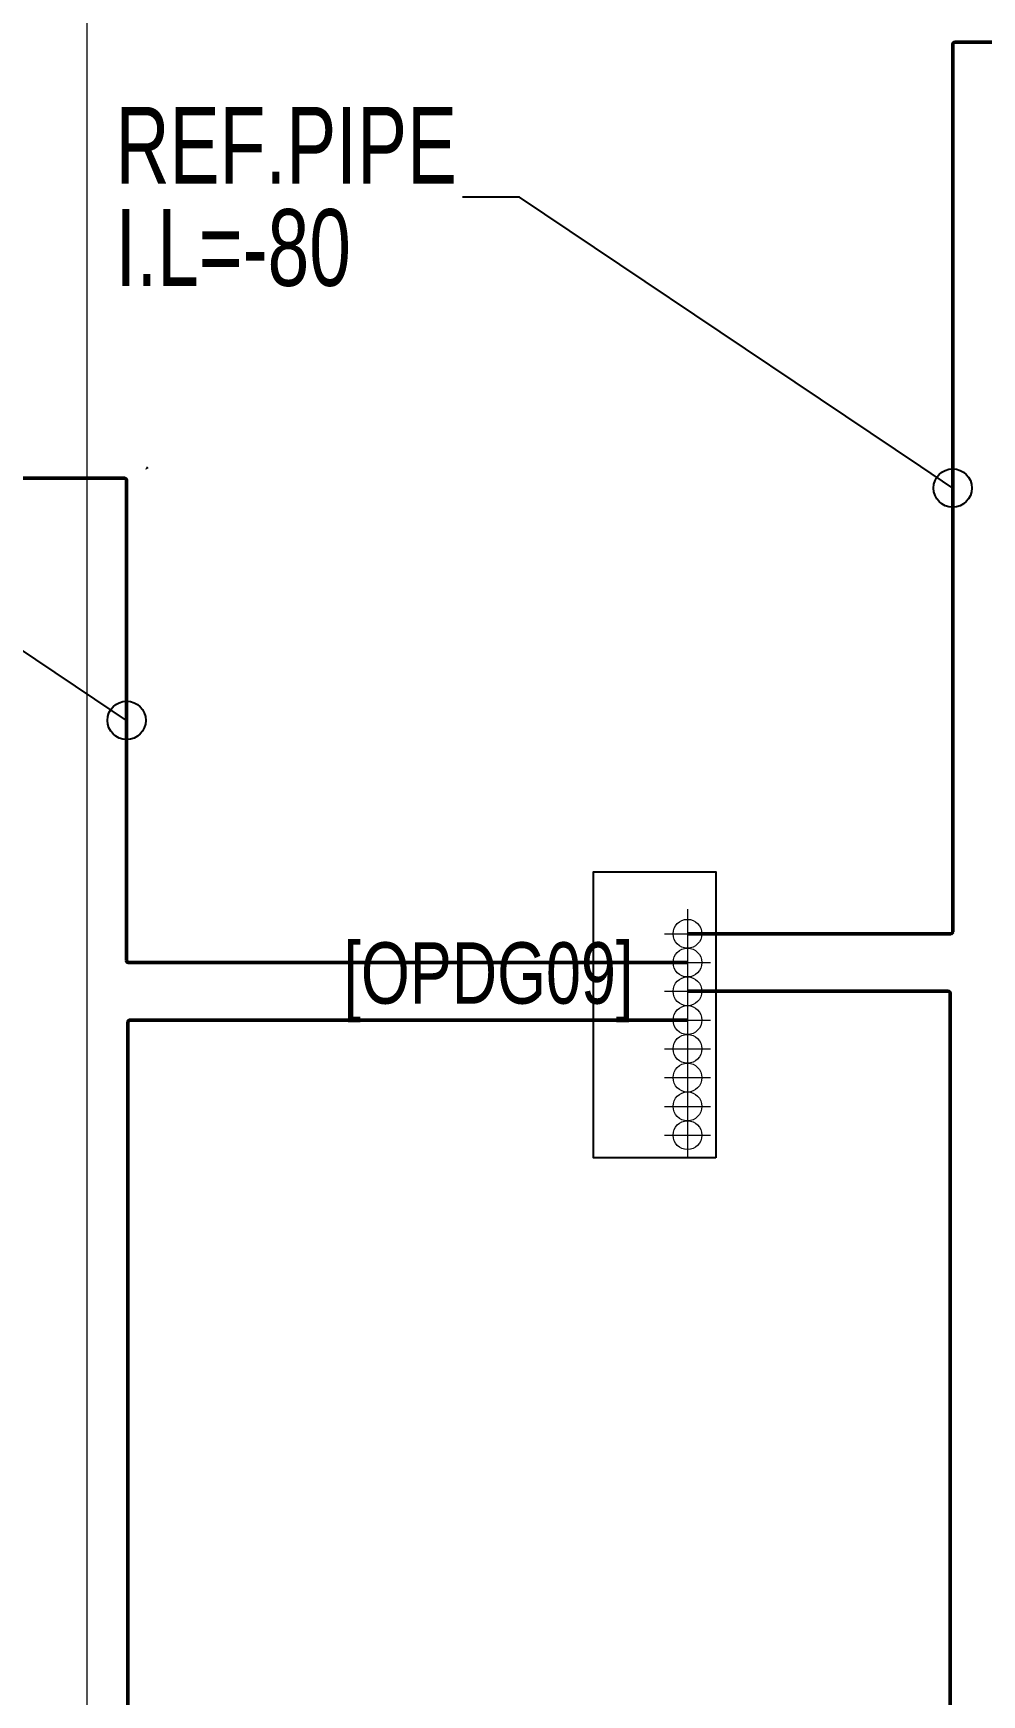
# Model space of a CAD drawing. Header units: millimetres. Extents: x -160614 to 59925, y -157025 to 0.
# Drawn here: x -137230 to -135992, y -109293 to -107127 of the extents above; entities that cross this region are included whole.
import ezdxf
from ezdxf import colors
from ezdxf.entities.mleader import LeaderData, LeaderLine
from ezdxf.math import Vec2, Vec3

# ---------------------------------------------------------------- set-up
doc = ezdxf.new("R2010")
doc.units = ezdxf.units.MM
doc.header["$LTSCALE"] = 8
doc.linetypes.add('AXES', pattern=[50.8, 31.75, -6.35, 6.35, -6.35])
doc.layers.get('0').update_dxf_attribs({"color": 9, "lineweight": 5})
for name, color, linetype, lineweight in [('72_EGR_BASE_TEXT', 9, 'Continuous', 5), ('72_EGR_EQP_TAG', 9, 'Continuous', 5), ('Walls', 9, 'Continuous', 5)]:
    doc.layers.add(name, color=color, linetype=linetype, lineweight=lineweight)
for name, color, linetype in [('A-OPEN', 4, 'Continuous'), ('M-TEXT-RP', 7, 'Continuous'), ('REF', 42, 'Continuous'), ('REF-thin', 8, 'Continuous')]:
    doc.layers.add(name, color=color, linetype=linetype)
doc.layers.get('0').off()
doc.layers.get('0').freeze()
doc.styles.add('LEROY100', font='arial.ttf', dxfattribs={"width": 0.7})
doc.styles.add('X3G_ENTITY_225140', font='swisscl.ttf', dxfattribs={"height": 200})

# ---------------------------------------------------------------- blocks, each defined once
blk = doc.blocks.new('GF1')
at = {"layer": 'Walls', "color": 9}
blk.add_line((-137159.4, -109442.6), (-137159.4, -105742.6), dxfattribs=at)
at = {"layer": '72_EGR_BASE_TEXT', "color": 9, "insert": (-136636, -108311.7), "char_height": 80, "attachment_point": 2, "style": 'X3G_ENTITY_225140'}
blk.add_mtext('[OPDG09]', dxfattribs=at)
blk = doc.blocks.new('_Origin')
at = {"color": 0, "linetype": 'ByBlock', "lineweight": -2}
blk.add_line((0, 0), (-1, 0), dxfattribs=at)
blk.add_circle((0, 0), 0.5, dxfattribs=at)

msp = doc.modelspace()

# ---------------------------------------------------------------- linework, layer by layer
at = {"layer": 'A-OPEN'}
msp.add_lwpolyline([(-136339.4, -108592.6), (-136499, -108592.6), (-136499, -108219.8), (-136339.4, -108219.8)], close=True, dxfattribs=at)
at = {"layer": 'REF', "lineweight": 50}
for p, q in [((-136030.3, -108298.1), (-136030.3, -107140.9)), ((-136027.8, -107138.4), (-135839.1, -107138.4)), ((-137110.5, -107706.7), (-138728, -107706.7)), ((-137108, -108335.6), (-137108, -107709.2)), ((-136376.3, -108300.6), (-136032.8, -108300.6)), ((-136376.3, -108338.1), (-137105.5, -108338.1)), ((-136376.3, -108375.6), (-136035.9, -108375.6)), ((-136033.4, -108378.1), (-136033.4, -109542.5)), ((-137106.3, -108415.6), (-137106.3, -110917.1)), ((-136376.3, -108413.1), (-137103.8, -108413.1))]:
    msp.add_line(p, q, dxfattribs=at)
at = {"layer": 'REF', "linetype": 'Continuous', "lineweight": 15, "ltscale": 1.02}
for centre in [(-136376.3, -108300.6), (-136376.3, -108338.1), (-136376.3, -108375.6), (-136376.3, -108413.1), (-136376.3, -108450.6), (-136376.3, -108488.1), (-136376.3, -108525.6), (-136376.3, -108563.1)]:
    msp.add_circle(centre, 18.8, dxfattribs=at)
at = {"layer": 'REF', "lineweight": 50, "ltscale": 1.034}
for centre, start, end in [((-136027.8, -107140.9), 90, 180), ((-137110.5, -107709.2), 0, 90), ((-136032.8, -108298.1), 270, 0), ((-137105.5, -108335.6), 180, 270), ((-136035.9, -108378.1), 0, 90), ((-137103.8, -108415.6), 90, 180)]:
    msp.add_arc(centre, 2.5, start, end, dxfattribs=at)
at = {"layer": 'REF', "lineweight": 50, "ltscale": 1.02}
msp.add_arc((-137082.5, -107694.6), 1.25, 0, 90, dxfattribs=at)
at = {"layer": 'REF-thin', "linetype": 'AXES', "lineweight": 20, "ltscale": 1.02}
for p, q in [((-136376.3, -108268.6), (-136376.3, -108328.6)), ((-136376.3, -108270.6), (-136376.3, -108330.6)), ((-136406.3, -108300.6), (-136346.3, -108300.6)), ((-136376.3, -108308.1), (-136376.3, -108368.1)), ((-136406.3, -108338.1), (-136346.3, -108338.1)), ((-136376.3, -108343.6), (-136376.3, -108403.6)), ((-136376.3, -108345.6), (-136376.3, -108405.6)), ((-136376.3, -108345.6), (-136376.3, -108405.6)), ((-136406.3, -108375.6), (-136346.3, -108375.6)), ((-136376.3, -108383.1), (-136376.3, -108443.1)), ((-136406.3, -108413.1), (-136346.3, -108413.1)), ((-136376.3, -108420.6), (-136376.3, -108480.6)), ((-136406.3, -108450.6), (-136346.3, -108450.6)), ((-136376.3, -108458.1), (-136376.3, -108518.1)), ((-136406.3, -108488.1), (-136346.3, -108488.1)), ((-136376.3, -108495.6), (-136376.3, -108555.6)), ((-136406.3, -108525.6), (-136346.3, -108525.6)), ((-136376.3, -108533.1), (-136376.3, -108593.1)), ((-136406.3, -108563.1), (-136346.3, -108563.1))]:
    msp.add_line(p, q, dxfattribs=at)

# ---------------------------------------------------------------- block references
at = {"layer": '72_EGR_EQP_TAG'}
msp.add_blockref('GF1', (0, 0), dxfattribs=at)

# ---------------------------------------------------------------- leaders
at = {"layer": 'M-TEXT-RP', "lineweight": 15}
ml = msp.add_multileader_mtext('Standard', dxfattribs=at)
ml.set_content('\\A1;REF.PIPE{\\H0.99997x;\\P\\A0;\\H1.00003x;\\C1;I.L=-80}', color=256, style='LEROY100')
ml.set_leader_properties()
ml.set_arrow_properties(name='ORIGIN')
ml.build(insert=Vec2(0, 0))
ml.multileader.update_dxf_attribs({"text_left_attachment_type": 2, "text_right_attachment_type": 2, "dogleg_length": 277.5, "arrow_head_size": 50})
ctx = ml.context
ctx.base_point, ctx.char_height, ctx.arrow_head_size, ctx.landing_gap_size, ctx.plane_origin = Vec3(-137142.5, -107340.3), 100, 50, 20, Vec3(-136158.8, -103812.9)
ctx.left_attachment, ctx.right_attachment = 2, 2
notes = []
notes.append((ctx, [(1, (1, 1, 0), (-136595.5, -107340.3), (-1, 0), 74.3, [(0, [(-136030.3, -107719.5)], 0, [])])]))
ctx.mtext.insert, ctx.mtext.width, ctx.mtext.line_spacing_factor, ctx.mtext.flow_direction = Vec3(-137122.5, -107222.6), 43.984, 0.8, 5
ml = msp.add_multileader_mtext('Standard', dxfattribs=at)
ml.set_content('\\A1;REF.PIPE{\\H0.99997x;\\P\\A0;\\H1.00003x;\\C1;I.L=-80}', color=256, style='LEROY100')
ml.set_leader_properties()
ml.set_arrow_properties(name='ORIGIN')
ml.build(insert=Vec2(0, 0))
ml.multileader.update_dxf_attribs({"text_left_attachment_type": 2, "text_right_attachment_type": 2, "dogleg_length": 277.5, "arrow_head_size": 50})
ctx = ml.context
ctx.base_point, ctx.char_height, ctx.arrow_head_size, ctx.landing_gap_size, ctx.plane_origin = Vec3(-138220.2, -107643.2), 100, 50, 20, Vec3(-137236.5, -104115.8)
ctx.left_attachment, ctx.right_attachment = 2, 2
notes.append((ctx, [(1, (1, 1, 0), (-137673.2, -107643.2), (-1, 0), 74.3, [(0, [(-137108, -108022.4)], 0, [])])]))
ctx.mtext.insert, ctx.mtext.width, ctx.mtext.line_spacing_factor, ctx.mtext.flow_direction = Vec3(-138200.2, -107525.5), 43.984, 0.8, 5
for ctx, leaders in notes:
    for number, flags, end, landing, length, lines in leaders:
        leader = LeaderData()
        leader.index, (leader.has_last_leader_line, leader.has_dogleg_vector, leader.attachment_direction) = number, flags
        leader.last_leader_point, leader.dogleg_vector, leader.dogleg_length = Vec3(end), Vec3(landing), length
        for number, points, colour, breaks in lines:
            line = LeaderLine()
            line.index, line.vertices, line.color, line.breaks = number, Vec3.list(points), colors.encode_raw_color(colour), breaks
            leader.lines.append(line)
        ctx.leaders.append(leader)

doc.saveas('drawing.dxf')
